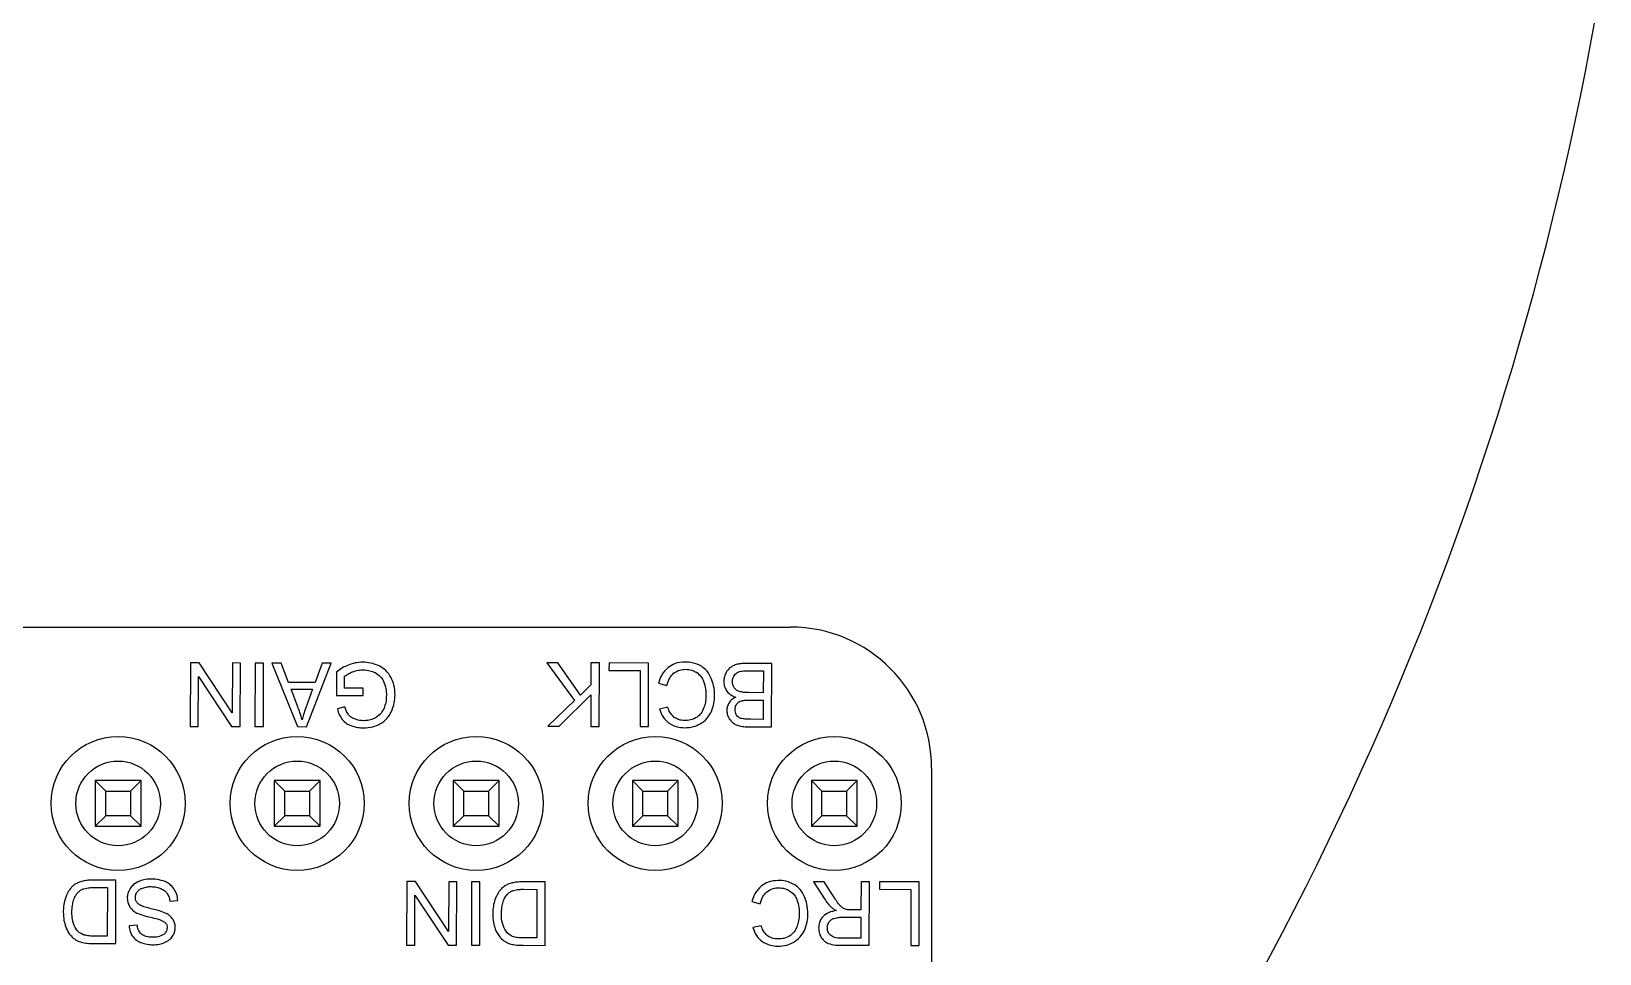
# Model space of a CAD drawing. Header units: millimetres. Extents: x -45 to 54, y -60 to 45.
# Drawn here: x 22.11 to 44.36, y -21.19 to -8.11 of the extents above; entities that cross this region are included whole.
import ezdxf

# ---------------------------------------------------------------- set-up
doc = ezdxf.new("R2010")
doc.units = ezdxf.units.MM

msp = doc.modelspace()

# ---------------------------------------------------------------- linework, layer by layer
at = {"color": 7, "linetype": 'Continuous', "lineweight": 25}
for p, q in [((18.88, -16.56), (32.88, -16.56)), ((24.366, -17.068), (24.364, -17.968)), ((24.488, -17.068), (24.366, -17.068)), ((24.96, -17.777), (24.488, -17.068)), ((24.961, -17.069), (24.96, -17.777)), ((25.075, -17.07), (24.961, -17.069)), ((25.073, -17.97), (25.075, -17.07)), ((25.284, -17.07), (25.282, -17.97)), ((25.403, -17.07), (25.284, -17.07)), ((25.401, -17.97), (25.403, -17.07)), ((25.519, -17.071), (25.885, -17.971)), ((25.654, -17.071), (25.519, -17.071)), ((25.759, -17.344), (25.654, -17.071)), ((26.013, -17.972), (26.361, -17.073)), ((26.234, -17.072), (26.135, -17.345)), ((26.361, -17.073), (26.234, -17.072)), ((29.423, -17.067), (29.815, -17.603)), ((29.58, -17.067), (29.423, -17.067)), ((29.899, -17.524), (29.58, -17.067)), ((30.048, -17.068), (30.047, -17.38)), ((30.167, -17.069), (30.048, -17.068)), ((30.165, -17.969), (30.167, -17.069)), ((30.304, -17.069), (30.303, -17.175)), ((30.866, -17.07), (30.304, -17.069)), ((30.864, -17.97), (30.866, -17.07)), ((32.612, -17.074), (32.269, -17.074)), ((32.61, -17.974), (32.612, -17.074)), ((24.478, -17.968), (24.48, -17.262)), ((24.48, -17.262), (24.951, -17.969)), ((26.135, -17.345), (25.759, -17.344)), ((26.437, -17.198), (26.437, -17.532)), ((26.554, -17.426), (26.554, -17.258)), ((30.303, -17.175), (30.747, -17.176)), ((30.747, -17.176), (30.745, -17.97)), ((32.269, -17.18), (32.493, -17.18)), ((32.493, -17.18), (32.492, -17.49)), ((25.795, -17.441), (26.1, -17.442)), ((25.889, -17.69), (25.795, -17.441)), ((26.1, -17.442), (26.001, -17.705)), ((26.437, -17.532), (26.818, -17.532)), ((26.818, -17.427), (26.554, -17.426)), ((26.818, -17.532), (26.818, -17.427)), ((29.599, -17.967), (30.046, -17.522)), ((30.047, -17.38), (29.899, -17.524)), ((30.046, -17.522), (30.045, -17.968)), ((31.007, -17.356), (31.126, -17.386)), ((32.492, -17.49), (32.284, -17.489)), ((26.557, -17.692), (26.45, -17.721)), ((29.815, -17.603), (29.437, -17.967)), ((31.139, -17.696), (31.022, -17.724)), ((32.298, -17.595), (32.492, -17.596)), ((32.492, -17.596), (32.492, -17.868)), ((24.364, -17.968), (24.478, -17.968)), ((24.951, -17.969), (25.073, -17.97)), ((25.282, -17.97), (25.401, -17.97)), ((25.885, -17.971), (26.013, -17.972)), ((29.437, -17.967), (29.599, -17.967)), ((30.045, -17.968), (30.165, -17.969)), ((30.745, -17.97), (30.864, -17.97)), ((32.273, -17.974), (32.61, -17.974)), ((32.492, -17.868), (32.312, -17.867)), ((34.88, -18.56), (34.88, -33.56)), ((23.015, -18.735), (23.015, -19.385)), ((23.165, -18.885), (23.015, -18.735)), ((23.665, -18.735), (23.015, -18.735)), ((23.165, -19.235), (23.165, -18.885)), ((23.165, -18.885), (23.515, -18.885)), ((23.515, -18.885), (23.665, -18.735)), ((23.515, -18.885), (23.515, -19.235)), ((23.665, -19.385), (23.665, -18.735)), ((25.705, -18.885), (25.555, -18.735)), ((26.205, -18.735), (25.555, -18.735)), ((25.555, -18.735), (25.555, -19.385)), ((25.705, -18.885), (26.055, -18.885)), ((25.705, -19.235), (25.705, -18.885)), ((26.055, -18.885), (26.205, -18.735)), ((26.055, -18.885), (26.055, -19.235)), ((26.205, -19.385), (26.205, -18.735)), ((28.095, -18.735), (28.095, -19.385)), ((28.245, -18.885), (28.095, -18.735)), ((28.745, -18.735), (28.095, -18.735)), ((28.245, -19.235), (28.245, -18.885)), ((28.245, -18.885), (28.595, -18.885)), ((28.595, -18.885), (28.745, -18.735)), ((28.595, -18.885), (28.595, -19.235)), ((28.745, -19.385), (28.745, -18.735)), ((30.785, -18.885), (30.635, -18.735)), ((31.285, -18.735), (30.635, -18.735)), ((30.635, -18.735), (30.635, -19.385)), ((30.785, -18.885), (31.135, -18.885)), ((30.785, -19.235), (30.785, -18.885)), ((31.135, -18.885), (31.285, -18.735)), ((31.135, -18.885), (31.135, -19.235)), ((31.285, -19.385), (31.285, -18.735)), ((33.325, -18.885), (33.175, -18.735)), ((33.825, -18.735), (33.175, -18.735)), ((33.175, -18.735), (33.175, -19.385)), ((33.325, -18.885), (33.675, -18.885)), ((33.325, -19.235), (33.325, -18.885)), ((33.675, -18.885), (33.825, -18.735)), ((33.675, -18.885), (33.675, -19.235)), ((33.825, -19.385), (33.825, -18.735)), ((23.165, -19.235), (23.015, -19.385)), ((23.515, -19.235), (23.165, -19.235)), ((23.515, -19.235), (23.665, -19.385)), ((25.705, -19.235), (25.555, -19.385)), ((26.055, -19.235), (25.705, -19.235)), ((26.055, -19.235), (26.205, -19.385)), ((28.245, -19.235), (28.095, -19.385)), ((28.595, -19.235), (28.245, -19.235)), ((28.595, -19.235), (28.745, -19.385)), ((30.785, -19.235), (30.635, -19.385)), ((31.135, -19.235), (30.785, -19.235)), ((31.135, -19.235), (31.285, -19.385)), ((33.325, -19.235), (33.175, -19.385)), ((33.675, -19.235), (33.325, -19.235)), ((33.675, -19.235), (33.825, -19.385)), ((23.015, -19.385), (23.665, -19.385)), ((25.555, -19.385), (26.205, -19.385)), ((28.095, -19.385), (28.745, -19.385)), ((30.635, -19.385), (31.285, -19.385)), ((33.175, -19.385), (33.825, -19.385)), ((23.308, -20.148), (22.983, -20.147)), ((23.306, -21.048), (23.308, -20.148)), ((27.435, -20.168), (27.433, -21.068)), ((27.557, -20.169), (27.435, -20.168)), ((28.028, -20.877), (27.557, -20.169)), ((28.03, -20.17), (28.028, -20.877)), ((28.144, -20.17), (28.03, -20.17)), ((28.142, -21.07), (28.144, -20.17)), ((28.353, -20.17), (28.351, -21.07)), ((28.472, -20.171), (28.353, -20.17)), ((28.47, -21.071), (28.472, -20.171)), ((29.4, -20.173), (29.075, -20.172)), ((29.398, -21.073), (29.4, -20.173)), ((33.205, -20.17), (33.361, -20.415)), ((33.355, -20.17), (33.205, -20.17)), ((33.473, -20.358), (33.355, -20.17)), ((33.879, -20.171), (33.878, -20.571)), ((33.998, -20.172), (33.879, -20.171)), ((33.996, -21.072), (33.998, -20.172)), ((34.142, -20.172), (34.142, -20.278)), ((34.704, -20.173), (34.142, -20.172)), ((34.702, -21.073), (34.704, -20.173)), ((22.996, -20.253), (23.188, -20.254)), ((23.188, -20.254), (23.187, -20.941)), ((24.074, -20.448), (24.186, -20.438)), ((27.547, -21.069), (27.549, -20.362)), ((27.549, -20.362), (28.02, -21.07)), ((29.089, -20.278), (29.281, -20.279)), ((29.281, -20.279), (29.279, -20.966)), ((32.33, -20.453), (32.449, -20.484)), ((34.142, -20.278), (34.585, -20.279)), ((34.585, -20.279), (34.583, -21.073)), ((33.622, -20.674), (33.878, -20.674)), ((33.878, -20.571), (33.74, -20.571)), ((33.878, -20.674), (33.877, -20.972)), ((23.61, -20.786), (23.496, -20.794)), ((32.462, -20.794), (32.345, -20.821)), ((22.996, -21.047), (23.306, -21.048)), ((23.187, -20.941), (22.998, -20.941)), ((27.433, -21.068), (27.547, -21.069)), ((28.02, -21.07), (28.142, -21.07)), ((28.351, -21.07), (28.47, -21.071)), ((29.088, -21.072), (29.398, -21.073)), ((29.279, -20.966), (29.09, -20.966)), ((33.877, -20.972), (33.592, -20.971)), ((33.597, -21.071), (33.996, -21.072)), ((34.583, -21.073), (34.702, -21.073))]:
    msp.add_line(p, q, dxfattribs=at)
for centre, radius in [((23.34, -19.06), 0.95), ((25.88, -19.06), 0.95), ((28.42, -19.06), 0.95), ((30.96, -19.06), 0.95), ((33.5, -19.06), 0.95), ((23.34, -19.06), 0.6), ((25.88, -19.06), 0.6), ((28.42, -19.06), 0.6), ((30.96, -19.06), 0.6), ((33.5, -19.06), 0.6)]:
    msp.add_circle(centre, radius, dxfattribs=at)
for centre, radius, start, end in [((0, 0), 45, 58.796, 306.9542), ((0, 0), 45, 320.8144, 350.2966), ((32.88, -18.56), 2, 0, 90)]:
    msp.add_arc(centre, radius, start, end, dxfattribs=at)
for points, knots in [([(26.619, -17.093), (26.583, -17.109), (26.518, -17.137), (26.462, -17.179), (26.437, -17.198)], [0, 0, 0, 0, 0.559558, 1, 1, 1, 1]), ([(26.81, -17.058), (26.774, -17.06), (26.708, -17.063), (26.646, -17.084), (26.619, -17.093)], [0, 0, 0, 0, 0.5595, 1, 1, 1, 1]), ([(27.051, -17.116), (27.008, -17.097), (26.931, -17.064), (26.847, -17.06), (26.81, -17.058)], [0, 0, 0, 0, 0.558982, 1, 1, 1, 1]), ([(27.214, -17.28), (27.191, -17.243), (27.149, -17.175), (27.081, -17.134), (27.051, -17.116)], [0, 0, 0, 0, 0.558534, 1, 1, 1, 1]), ([(31.38, -17.056), (31.332, -17.059), (31.246, -17.065), (31.174, -17.112), (31.142, -17.133)], [0, 0, 0, 0, 0.55877, 1, 1, 1, 1]), ([(31.617, -17.116), (31.575, -17.096), (31.5, -17.059), (31.417, -17.057), (31.38, -17.056)], [0, 0, 0, 0, 0.558034, 1, 1, 1, 1]), ([(31.755, -17.288), (31.736, -17.25), (31.703, -17.182), (31.643, -17.136), (31.617, -17.116)], [0, 0, 0, 0, 0.559007, 1, 1, 1, 1]), ([(32.124, -17.088), (32.104, -17.094), (32.069, -17.104), (32.039, -17.124), (32.025, -17.132)], [0, 0, 0, 0, 0.559695, 1, 1, 1, 1]), ([(32.269, -17.074), (32.242, -17.074), (32.193, -17.075), (32.145, -17.084), (32.124, -17.088)], [0, 0, 0, 0, 0.559937, 1, 1, 1, 1]), ([(26.554, -17.258), (26.573, -17.244), (26.608, -17.219), (26.648, -17.202), (26.666, -17.195)], [0, 0, 0, 0, 0.559243, 1, 1, 1, 1]), ([(26.666, -17.195), (26.693, -17.186), (26.742, -17.169), (26.794, -17.167), (26.817, -17.166)], [0, 0, 0, 0, 0.5594844, 1, 1, 1, 1]), ([(26.817, -17.166), (26.85, -17.168), (26.908, -17.172), (26.961, -17.195), (26.985, -17.205)], [0, 0, 0, 0, 0.55922, 1, 1, 1, 1]), ([(26.985, -17.205), (27.013, -17.223), (27.063, -17.254), (27.092, -17.304), (27.105, -17.326)], [0, 0, 0, 0, 0.558353, 1, 1, 1, 1]), ([(27.105, -17.326), (27.119, -17.362), (27.144, -17.427), (27.146, -17.497), (27.146, -17.527)], [0, 0, 0, 0, 0.558718, 1, 1, 1, 1]), ([(27.269, -17.52), (27.267, -17.474), (27.262, -17.39), (27.229, -17.314), (27.214, -17.28)], [0, 0, 0, 0, 0.559327, 1, 1, 1, 1]), ([(31.142, -17.133), (31.107, -17.168), (31.044, -17.232), (31.018, -17.318), (31.007, -17.356)], [0, 0, 0, 0, 0.557715, 1, 1, 1, 1]), ([(31.126, -17.386), (31.136, -17.35), (31.154, -17.285), (31.2, -17.237), (31.22, -17.215)], [0, 0, 0, 0, 0.559285, 1, 1, 1, 1]), ([(31.22, -17.215), (31.249, -17.197), (31.301, -17.163), (31.363, -17.16), (31.39, -17.158)], [0, 0, 0, 0, 0.557736, 1, 1, 1, 1]), ([(31.39, -17.158), (31.42, -17.16), (31.474, -17.165), (31.522, -17.19), (31.543, -17.201)], [0, 0, 0, 0, 0.558899, 1, 1, 1, 1]), ([(31.543, -17.201), (31.568, -17.22), (31.613, -17.255), (31.636, -17.306), (31.646, -17.329)], [0, 0, 0, 0, 0.557954, 1, 1, 1, 1]), ([(31.646, -17.329), (31.658, -17.366), (31.677, -17.431), (31.679, -17.499), (31.679, -17.53)], [0, 0, 0, 0, 0.5592647, 1, 1, 1, 1]), ([(31.802, -17.529), (31.8, -17.483), (31.796, -17.4), (31.768, -17.322), (31.755, -17.288)], [0, 0, 0, 0, 0.559475, 1, 1, 1, 1]), ([(31.959, -17.216), (31.951, -17.237), (31.935, -17.275), (31.933, -17.316), (31.932, -17.334)], [0, 0, 0, 0, 0.55915, 1, 1, 1, 1]), ([(31.932, -17.334), (31.934, -17.361), (31.938, -17.41), (31.964, -17.452), (31.976, -17.47)], [0, 0, 0, 0, 0.558679, 1, 1, 1, 1]), ([(32.025, -17.132), (32.01, -17.146), (31.984, -17.17), (31.967, -17.202), (31.959, -17.216)], [0, 0, 0, 0, 0.55883, 1, 1, 1, 1]), ([(32.056, -17.334), (32.056, -17.319), (32.058, -17.293), (32.069, -17.269), (32.074, -17.258)], [0, 0, 0, 0, 0.55936, 1, 1, 1, 1]), ([(32.081, -17.421), (32.073, -17.406), (32.058, -17.379), (32.056, -17.348), (32.056, -17.334)], [0, 0, 0, 0, 0.558284, 1, 1, 1, 1]), ([(32.074, -17.258), (32.08, -17.247), (32.092, -17.228), (32.111, -17.214), (32.119, -17.208)], [0, 0, 0, 0, 0.5593, 1, 1, 1, 1]), ([(32.119, -17.208), (32.131, -17.202), (32.153, -17.191), (32.177, -17.186), (32.188, -17.184)], [0, 0, 0, 0, 0.559211, 1, 1, 1, 1]), ([(32.188, -17.184), (32.203, -17.182), (32.23, -17.179), (32.257, -17.18), (32.269, -17.18)], [0, 0, 0, 0, 0.559762, 1, 1, 1, 1]), ([(27.146, -17.527), (27.145, -17.562), (27.142, -17.624), (27.121, -17.683), (27.112, -17.708)], [0, 0, 0, 0, 0.559529, 1, 1, 1, 1]), ([(27.214, -17.765), (27.231, -17.721), (27.263, -17.643), (27.267, -17.558), (27.269, -17.52)], [0, 0, 0, 0, 0.559186, 1, 1, 1, 1]), ([(31.679, -17.53), (31.678, -17.562), (31.675, -17.621), (31.658, -17.677), (31.651, -17.702)], [0, 0, 0, 0, 0.559616, 1, 1, 1, 1]), ([(31.748, -17.774), (31.766, -17.73), (31.798, -17.651), (31.801, -17.567), (31.802, -17.529)], [0, 0, 0, 0, 0.558859, 1, 1, 1, 1]), ([(31.976, -17.47), (31.996, -17.491), (32.031, -17.528), (32.08, -17.545), (32.101, -17.552)], [0, 0, 0, 0, 0.557947, 1, 1, 1, 1]), ([(32.101, -17.552), (32.08, -17.564), (32.043, -17.585), (32.018, -17.619), (32.006, -17.634)], [0, 0, 0, 0, 0.559252, 1, 1, 1, 1]), ([(32.153, -17.474), (32.137, -17.467), (32.109, -17.455), (32.09, -17.432), (32.081, -17.421)], [0, 0, 0, 0, 0.558632, 1, 1, 1, 1]), ([(32.284, -17.489), (32.259, -17.489), (32.215, -17.489), (32.172, -17.478), (32.153, -17.474)], [0, 0, 0, 0, 0.560065, 1, 1, 1, 1]), ([(25.952, -17.877), (25.941, -17.842), (25.922, -17.779), (25.899, -17.717), (25.889, -17.69)], [0, 0, 0, 0, 0.5599551, 1, 1, 1, 1]), ([(26.001, -17.705), (25.99, -17.737), (25.971, -17.793), (25.958, -17.851), (25.952, -17.877)], [0, 0, 0, 0, 0.559917, 1, 1, 1, 1]), ([(26.45, -17.721), (26.458, -17.751), (26.473, -17.803), (26.504, -17.849), (26.517, -17.869)], [0, 0, 0, 0, 0.55972, 1, 1, 1, 1]), ([(26.607, -17.8), (26.595, -17.781), (26.574, -17.747), (26.562, -17.709), (26.557, -17.692)], [0, 0, 0, 0, 0.559171, 1, 1, 1, 1]), ([(27.112, -17.708), (27.103, -17.726), (27.087, -17.758), (27.065, -17.785), (27.055, -17.797)], [0, 0, 0, 0, 0.559546, 1, 1, 1, 1]), ([(27.055, -17.934), (27.092, -17.91), (27.158, -17.865), (27.197, -17.796), (27.214, -17.765)], [0, 0, 0, 0, 0.55824, 1, 1, 1, 1]), ([(31.022, -17.724), (31.037, -17.766), (31.064, -17.841), (31.123, -17.894), (31.149, -17.918)], [0, 0, 0, 0, 0.558844, 1, 1, 1, 1]), ([(31.229, -17.84), (31.207, -17.817), (31.166, -17.775), (31.147, -17.721), (31.139, -17.696)], [0, 0, 0, 0, 0.5576499, 1, 1, 1, 1]), ([(31.651, -17.702), (31.638, -17.731), (31.616, -17.784), (31.572, -17.82), (31.553, -17.836)], [0, 0, 0, 0, 0.558618, 1, 1, 1, 1]), ([(31.595, -17.933), (31.63, -17.91), (31.693, -17.868), (31.731, -17.803), (31.748, -17.774)], [0, 0, 0, 0, 0.558542, 1, 1, 1, 1]), ([(32.006, -17.634), (31.996, -17.653), (31.979, -17.687), (31.976, -17.726), (31.975, -17.743)], [0, 0, 0, 0, 0.558945, 1, 1, 1, 1]), ([(31.975, -17.743), (31.977, -17.766), (31.981, -17.808), (32.001, -17.845), (32.01, -17.861)], [0, 0, 0, 0, 0.558647, 1, 1, 1, 1]), ([(32.092, -17.729), (32.093, -17.713), (32.095, -17.685), (32.109, -17.661), (32.115, -17.65)], [0, 0, 0, 0, 0.559148, 1, 1, 1, 1]), ([(32.113, -17.808), (32.106, -17.794), (32.094, -17.769), (32.093, -17.741), (32.092, -17.729)], [0, 0, 0, 0, 0.558537, 1, 1, 1, 1]), ([(32.115, -17.65), (32.126, -17.639), (32.146, -17.619), (32.172, -17.61), (32.184, -17.606)], [0, 0, 0, 0, 0.557742, 1, 1, 1, 1]), ([(32.184, -17.606), (32.205, -17.602), (32.243, -17.595), (32.281, -17.595), (32.298, -17.595)], [0, 0, 0, 0, 0.55937, 1, 1, 1, 1]), ([(26.517, -17.869), (26.537, -17.889), (26.573, -17.927), (26.62, -17.948), (26.641, -17.957)], [0, 0, 0, 0, 0.55865, 1, 1, 1, 1]), ([(26.693, -17.863), (26.675, -17.854), (26.642, -17.839), (26.618, -17.812), (26.607, -17.8)], [0, 0, 0, 0, 0.559447, 1, 1, 1, 1]), ([(26.641, -17.957), (26.673, -17.967), (26.731, -17.986), (26.791, -17.988), (26.817, -17.989)], [0, 0, 0, 0, 0.5593113, 1, 1, 1, 1]), ([(26.817, -17.887), (26.793, -17.886), (26.751, -17.884), (26.711, -17.869), (26.693, -17.863)], [0, 0, 0, 0, 0.559554, 1, 1, 1, 1]), ([(26.958, -17.863), (26.933, -17.871), (26.887, -17.886), (26.838, -17.887), (26.817, -17.887)], [0, 0, 0, 0, 0.559155, 1, 1, 1, 1]), ([(26.817, -17.989), (26.864, -17.987), (26.946, -17.983), (27.022, -17.949), (27.055, -17.934)], [0, 0, 0, 0, 0.55937, 1, 1, 1, 1]), ([(27.055, -17.797), (27.038, -17.812), (27.01, -17.839), (26.974, -17.855), (26.958, -17.863)], [0, 0, 0, 0, 0.5590281, 1, 1, 1, 1]), ([(31.149, -17.918), (31.189, -17.94), (31.259, -17.981), (31.34, -17.985), (31.376, -17.987)], [0, 0, 0, 0, 0.5579008, 1, 1, 1, 1]), ([(31.379, -17.885), (31.349, -17.883), (31.295, -17.88), (31.25, -17.852), (31.229, -17.84)], [0, 0, 0, 0, 0.559102, 1, 1, 1, 1]), ([(31.376, -17.987), (31.419, -17.984), (31.495, -17.98), (31.564, -17.947), (31.595, -17.933)], [0, 0, 0, 0, 0.559165, 1, 1, 1, 1]), ([(31.553, -17.836), (31.522, -17.852), (31.468, -17.882), (31.406, -17.884), (31.379, -17.885)], [0, 0, 0, 0, 0.557961, 1, 1, 1, 1]), ([(32.01, -17.861), (32.025, -17.881), (32.051, -17.917), (32.09, -17.937), (32.107, -17.946)], [0, 0, 0, 0, 0.558577, 1, 1, 1, 1]), ([(32.107, -17.946), (32.137, -17.955), (32.191, -17.973), (32.248, -17.973), (32.273, -17.974)], [0, 0, 0, 0, 0.558904, 1, 1, 1, 1]), ([(32.175, -17.854), (32.161, -17.849), (32.136, -17.838), (32.12, -17.817), (32.113, -17.808)], [0, 0, 0, 0, 0.558266, 1, 1, 1, 1]), ([(32.312, -17.867), (32.286, -17.867), (32.24, -17.868), (32.195, -17.858), (32.175, -17.854)], [0, 0, 0, 0, 0.560182, 1, 1, 1, 1]), ([(22.731, -20.207), (22.713, -20.22), (22.683, -20.244), (22.659, -20.275), (22.649, -20.289)], [0, 0, 0, 0, 0.559367, 1, 1, 1, 1]), ([(22.838, -20.162), (22.817, -20.168), (22.779, -20.178), (22.746, -20.198), (22.731, -20.207)], [0, 0, 0, 0, 0.559732, 1, 1, 1, 1]), ([(22.983, -20.147), (22.956, -20.148), (22.907, -20.148), (22.859, -20.158), (22.838, -20.162)], [0, 0, 0, 0, 0.559893, 1, 1, 1, 1]), ([(23.63, -20.168), (23.604, -20.182), (23.557, -20.207), (23.525, -20.248), (23.511, -20.267)], [0, 0, 0, 0, 0.5590916, 1, 1, 1, 1]), ([(23.803, -20.133), (23.77, -20.135), (23.71, -20.137), (23.654, -20.159), (23.63, -20.168)], [0, 0, 0, 0, 0.559504, 1, 1, 1, 1]), ([(23.688, -20.26), (23.71, -20.253), (23.749, -20.241), (23.79, -20.24), (23.808, -20.24)], [0, 0, 0, 0, 0.559296, 1, 1, 1, 1]), ([(24.008, -20.169), (23.97, -20.157), (23.904, -20.135), (23.834, -20.134), (23.803, -20.133)], [0, 0, 0, 0, 0.559032, 1, 1, 1, 1]), ([(23.808, -20.24), (23.835, -20.241), (23.882, -20.243), (23.927, -20.26), (23.946, -20.267)], [0, 0, 0, 0, 0.559559, 1, 1, 1, 1]), ([(24.137, -20.277), (24.117, -20.251), (24.082, -20.206), (24.03, -20.18), (24.008, -20.169)], [0, 0, 0, 0, 0.558579, 1, 1, 1, 1]), ([(28.823, -20.232), (28.806, -20.245), (28.775, -20.269), (28.751, -20.3), (28.741, -20.313)], [0, 0, 0, 0, 0.559367, 1, 1, 1, 1]), ([(28.931, -20.187), (28.91, -20.193), (28.872, -20.203), (28.838, -20.223), (28.823, -20.232)], [0, 0, 0, 0, 0.5597317, 1, 1, 1, 1]), ([(29.075, -20.172), (29.048, -20.173), (28.999, -20.174), (28.952, -20.183), (28.931, -20.187)], [0, 0, 0, 0, 0.559893, 1, 1, 1, 1]), ([(32.465, -20.23), (32.43, -20.266), (32.367, -20.33), (32.342, -20.415), (32.33, -20.453)], [0, 0, 0, 0, 0.557715, 1, 1, 1, 1]), ([(32.703, -20.153), (32.655, -20.157), (32.569, -20.163), (32.497, -20.209), (32.465, -20.23)], [0, 0, 0, 0, 0.55877, 1, 1, 1, 1]), ([(32.94, -20.213), (32.898, -20.193), (32.823, -20.157), (32.74, -20.154), (32.703, -20.153)], [0, 0, 0, 0, 0.558034, 1, 1, 1, 1]), ([(33.078, -20.385), (33.059, -20.347), (33.026, -20.28), (32.966, -20.234), (32.94, -20.213)], [0, 0, 0, 0, 0.559007, 1, 1, 1, 1]), ([(22.587, -20.42), (22.579, -20.453), (22.564, -20.513), (22.563, -20.574), (22.563, -20.601)], [0, 0, 0, 0, 0.559551, 1, 1, 1, 1]), ([(22.649, -20.289), (22.634, -20.312), (22.609, -20.353), (22.594, -20.399), (22.587, -20.42)], [0, 0, 0, 0, 0.559395, 1, 1, 1, 1]), ([(22.685, -20.603), (22.686, -20.57), (22.688, -20.512), (22.703, -20.455), (22.709, -20.43)], [0, 0, 0, 0, 0.559867, 1, 1, 1, 1]), ([(22.709, -20.43), (22.718, -20.407), (22.734, -20.365), (22.763, -20.331), (22.776, -20.316)], [0, 0, 0, 0, 0.559595, 1, 1, 1, 1]), ([(22.776, -20.316), (22.789, -20.305), (22.814, -20.285), (22.843, -20.274), (22.856, -20.27)], [0, 0, 0, 0, 0.558813, 1, 1, 1, 1]), ([(22.856, -20.27), (22.882, -20.264), (22.928, -20.253), (22.975, -20.253), (22.996, -20.253)], [0, 0, 0, 0, 0.559327, 1, 1, 1, 1]), ([(23.511, -20.267), (23.498, -20.29), (23.475, -20.333), (23.471, -20.381), (23.47, -20.402)], [0, 0, 0, 0, 0.5588969, 1, 1, 1, 1]), ([(23.47, -20.402), (23.472, -20.428), (23.475, -20.473), (23.497, -20.513), (23.507, -20.53)], [0, 0, 0, 0, 0.558899, 1, 1, 1, 1]), ([(23.585, -20.392), (23.586, -20.377), (23.589, -20.349), (23.604, -20.326), (23.61, -20.315)], [0, 0, 0, 0, 0.558378, 1, 1, 1, 1]), ([(23.609, -20.467), (23.601, -20.454), (23.587, -20.431), (23.585, -20.404), (23.585, -20.392)], [0, 0, 0, 0, 0.558128, 1, 1, 1, 1]), ([(23.69, -20.52), (23.673, -20.513), (23.642, -20.5), (23.619, -20.477), (23.609, -20.467)], [0, 0, 0, 0, 0.559886, 1, 1, 1, 1]), ([(23.61, -20.315), (23.623, -20.302), (23.645, -20.278), (23.675, -20.266), (23.688, -20.26)], [0, 0, 0, 0, 0.558125, 1, 1, 1, 1]), ([(23.946, -20.267), (23.966, -20.277), (24.001, -20.294), (24.026, -20.324), (24.037, -20.337)], [0, 0, 0, 0, 0.559459, 1, 1, 1, 1]), ([(24.037, -20.337), (24.047, -20.357), (24.066, -20.392), (24.071, -20.431), (24.074, -20.448)], [0, 0, 0, 0, 0.5587237, 1, 1, 1, 1]), ([(24.186, -20.438), (24.183, -20.406), (24.178, -20.349), (24.149, -20.299), (24.137, -20.277)], [0, 0, 0, 0, 0.55898, 1, 1, 1, 1]), ([(28.679, -20.444), (28.671, -20.478), (28.657, -20.538), (28.656, -20.599), (28.655, -20.626)], [0, 0, 0, 0, 0.559551, 1, 1, 1, 1]), ([(28.741, -20.313), (28.727, -20.337), (28.701, -20.378), (28.686, -20.424), (28.679, -20.444)], [0, 0, 0, 0, 0.559395, 1, 1, 1, 1]), ([(28.778, -20.628), (28.779, -20.595), (28.78, -20.537), (28.795, -20.48), (28.802, -20.455)], [0, 0, 0, 0, 0.559867, 1, 1, 1, 1]), ([(28.802, -20.455), (28.811, -20.431), (28.826, -20.39), (28.855, -20.356), (28.868, -20.341)], [0, 0, 0, 0, 0.559595, 1, 1, 1, 1]), ([(28.868, -20.341), (28.882, -20.33), (28.906, -20.31), (28.936, -20.299), (28.949, -20.295)], [0, 0, 0, 0, 0.558813, 1, 1, 1, 1]), ([(28.949, -20.295), (28.975, -20.289), (29.021, -20.278), (29.068, -20.278), (29.089, -20.278)], [0, 0, 0, 0, 0.559327, 1, 1, 1, 1]), ([(32.449, -20.484), (32.459, -20.447), (32.477, -20.382), (32.523, -20.334), (32.543, -20.313)], [0, 0, 0, 0, 0.559285, 1, 1, 1, 1]), ([(32.543, -20.313), (32.572, -20.294), (32.624, -20.26), (32.686, -20.257), (32.713, -20.255)], [0, 0, 0, 0, 0.557736, 1, 1, 1, 1]), ([(32.713, -20.255), (32.743, -20.258), (32.797, -20.262), (32.845, -20.287), (32.866, -20.298)], [0, 0, 0, 0, 0.558899, 1, 1, 1, 1]), ([(32.866, -20.298), (32.891, -20.317), (32.936, -20.352), (32.959, -20.403), (32.97, -20.426)], [0, 0, 0, 0, 0.557954, 1, 1, 1, 1]), ([(32.97, -20.426), (32.981, -20.463), (33.001, -20.528), (33.002, -20.597), (33.003, -20.627)], [0, 0, 0, 0, 0.559265, 1, 1, 1, 1]), ([(33.125, -20.626), (33.123, -20.58), (33.119, -20.497), (33.091, -20.419), (33.078, -20.385)], [0, 0, 0, 0, 0.559475, 1, 1, 1, 1]), ([(33.361, -20.415), (33.377, -20.439), (33.407, -20.482), (33.443, -20.519), (33.46, -20.535)], [0, 0, 0, 0, 0.559861, 1, 1, 1, 1]), ([(33.559, -20.482), (33.542, -20.459), (33.513, -20.419), (33.485, -20.376), (33.473, -20.358)], [0, 0, 0, 0, 0.55994, 1, 1, 1, 1]), ([(22.563, -20.601), (22.564, -20.642), (22.566, -20.715), (22.588, -20.785), (22.598, -20.815)], [0, 0, 0, 0, 0.55971, 1, 1, 1, 1]), ([(22.731, -20.82), (22.715, -20.782), (22.686, -20.712), (22.686, -20.637), (22.685, -20.603)], [0, 0, 0, 0, 0.5579576, 1, 1, 1, 1]), ([(23.507, -20.53), (23.525, -20.552), (23.558, -20.59), (23.603, -20.612), (23.623, -20.622)], [0, 0, 0, 0, 0.558313, 1, 1, 1, 1]), ([(23.623, -20.622), (23.659, -20.635), (23.725, -20.658), (23.792, -20.673), (23.822, -20.68)], [0, 0, 0, 0, 0.5597013, 1, 1, 1, 1]), ([(23.85, -20.564), (23.82, -20.557), (23.766, -20.544), (23.713, -20.527), (23.69, -20.52)], [0, 0, 0, 0, 0.5600498, 1, 1, 1, 1]), ([(23.822, -20.68), (23.857, -20.687), (23.92, -20.7), (23.977, -20.731), (24.001, -20.744)], [0, 0, 0, 0, 0.560765, 1, 1, 1, 1]), ([(24.024, -20.62), (23.992, -20.607), (23.936, -20.584), (23.876, -20.57), (23.85, -20.564)], [0, 0, 0, 0, 0.559539, 1, 1, 1, 1]), ([(24.12, -20.704), (24.105, -20.685), (24.078, -20.651), (24.04, -20.63), (24.024, -20.62)], [0, 0, 0, 0, 0.558537, 1, 1, 1, 1]), ([(28.655, -20.626), (28.656, -20.667), (28.659, -20.74), (28.68, -20.809), (28.69, -20.84)], [0, 0, 0, 0, 0.55971, 1, 1, 1, 1]), ([(28.824, -20.845), (28.807, -20.806), (28.778, -20.737), (28.778, -20.661), (28.778, -20.628)], [0, 0, 0, 0, 0.557958, 1, 1, 1, 1]), ([(33.003, -20.627), (33.001, -20.66), (32.998, -20.718), (32.981, -20.775), (32.974, -20.8)], [0, 0, 0, 0, 0.559616, 1, 1, 1, 1]), ([(33.071, -20.872), (33.089, -20.828), (33.121, -20.749), (33.124, -20.664), (33.125, -20.626)], [0, 0, 0, 0, 0.558859, 1, 1, 1, 1]), ([(33.34, -20.663), (33.319, -20.69), (33.283, -20.738), (33.279, -20.798), (33.277, -20.825)], [0, 0, 0, 0, 0.55749, 1, 1, 1, 1]), ([(33.531, -20.58), (33.492, -20.587), (33.42, -20.599), (33.364, -20.644), (33.34, -20.663)], [0, 0, 0, 0, 0.559712, 1, 1, 1, 1]), ([(33.46, -20.535), (33.472, -20.545), (33.495, -20.562), (33.52, -20.575), (33.531, -20.58)], [0, 0, 0, 0, 0.5594712, 1, 1, 1, 1]), ([(33.494, -20.69), (33.518, -20.684), (33.56, -20.674), (33.603, -20.674), (33.622, -20.674)], [0, 0, 0, 0, 0.559167, 1, 1, 1, 1]), ([(33.619, -20.542), (33.607, -20.532), (33.585, -20.514), (33.567, -20.492), (33.559, -20.482)], [0, 0, 0, 0, 0.559242, 1, 1, 1, 1]), ([(33.674, -20.566), (33.663, -20.563), (33.644, -20.557), (33.627, -20.547), (33.619, -20.542)], [0, 0, 0, 0, 0.559502, 1, 1, 1, 1]), ([(33.74, -20.571), (33.728, -20.571), (33.705, -20.571), (33.683, -20.568), (33.674, -20.566)], [0, 0, 0, 0, 0.560076, 1, 1, 1, 1]), ([(22.598, -20.815), (22.612, -20.848), (22.638, -20.906), (22.684, -20.95), (22.704, -20.969)], [0, 0, 0, 0, 0.559179, 1, 1, 1, 1]), ([(22.844, -20.922), (22.818, -20.908), (22.773, -20.883), (22.744, -20.84), (22.731, -20.82)], [0, 0, 0, 0, 0.557644, 1, 1, 1, 1]), ([(23.496, -20.794), (23.499, -20.823), (23.504, -20.873), (23.529, -20.917), (23.54, -20.936)], [0, 0, 0, 0, 0.559029, 1, 1, 1, 1]), ([(23.672, -20.915), (23.654, -20.894), (23.621, -20.857), (23.614, -20.808), (23.61, -20.786)], [0, 0, 0, 0, 0.556554, 1, 1, 1, 1]), ([(24.036, -20.824), (24.033, -20.845), (24.027, -20.883), (23.999, -20.908), (23.987, -20.92)], [0, 0, 0, 0, 0.555901, 1, 1, 1, 1]), ([(24.001, -20.744), (24.013, -20.757), (24.033, -20.78), (24.035, -20.811), (24.036, -20.824)], [0, 0, 0, 0, 0.557011, 1, 1, 1, 1]), ([(24.112, -20.944), (24.125, -20.922), (24.147, -20.882), (24.15, -20.836), (24.151, -20.816)], [0, 0, 0, 0, 0.55884, 1, 1, 1, 1]), ([(24.151, -20.816), (24.15, -20.794), (24.147, -20.755), (24.128, -20.72), (24.12, -20.704)], [0, 0, 0, 0, 0.558924, 1, 1, 1, 1]), ([(28.69, -20.84), (28.704, -20.873), (28.73, -20.931), (28.776, -20.975), (28.796, -20.994)], [0, 0, 0, 0, 0.559179, 1, 1, 1, 1]), ([(28.936, -20.947), (28.911, -20.933), (28.865, -20.908), (28.836, -20.865), (28.824, -20.845)], [0, 0, 0, 0, 0.557644, 1, 1, 1, 1]), ([(32.345, -20.821), (32.36, -20.863), (32.387, -20.938), (32.446, -20.991), (32.473, -21.015)], [0, 0, 0, 0, 0.5588436, 1, 1, 1, 1]), ([(32.552, -20.937), (32.53, -20.914), (32.489, -20.873), (32.47, -20.818), (32.462, -20.794)], [0, 0, 0, 0, 0.55765, 1, 1, 1, 1]), ([(32.974, -20.8), (32.961, -20.829), (32.939, -20.881), (32.895, -20.917), (32.876, -20.933)], [0, 0, 0, 0, 0.558618, 1, 1, 1, 1]), ([(32.918, -21.03), (32.953, -21.007), (33.016, -20.965), (33.054, -20.9), (33.071, -20.872)], [0, 0, 0, 0, 0.558542, 1, 1, 1, 1]), ([(33.277, -20.825), (33.279, -20.851), (33.282, -20.899), (33.305, -20.942), (33.314, -20.96)], [0, 0, 0, 0, 0.55895, 1, 1, 1, 1]), ([(33.4, -20.825), (33.401, -20.809), (33.404, -20.78), (33.418, -20.755), (33.424, -20.744)], [0, 0, 0, 0, 0.558725, 1, 1, 1, 1]), ([(33.446, -20.93), (33.431, -20.913), (33.404, -20.883), (33.401, -20.843), (33.4, -20.825)], [0, 0, 0, 0, 0.556995, 1, 1, 1, 1]), ([(33.424, -20.744), (33.435, -20.731), (33.454, -20.707), (33.482, -20.695), (33.494, -20.69)], [0, 0, 0, 0, 0.558048, 1, 1, 1, 1]), ([(22.704, -20.969), (22.726, -20.986), (22.767, -21.015), (22.815, -21.028), (22.836, -21.034)], [0, 0, 0, 0, 0.558958, 1, 1, 1, 1]), ([(22.836, -21.034), (22.865, -21.039), (22.919, -21.047), (22.972, -21.047), (22.996, -21.047)], [0, 0, 0, 0, 0.5596337, 1, 1, 1, 1]), ([(22.998, -20.941), (22.969, -20.941), (22.917, -20.941), (22.866, -20.928), (22.844, -20.922)], [0, 0, 0, 0, 0.560201, 1, 1, 1, 1]), ([(23.54, -20.936), (23.558, -20.959), (23.591, -20.999), (23.637, -21.022), (23.657, -21.031)], [0, 0, 0, 0, 0.558395, 1, 1, 1, 1]), ([(23.657, -21.031), (23.69, -21.042), (23.747, -21.061), (23.807, -21.063), (23.834, -21.064)], [0, 0, 0, 0, 0.559189, 1, 1, 1, 1]), ([(23.829, -20.959), (23.798, -20.958), (23.742, -20.956), (23.694, -20.928), (23.672, -20.915)], [0, 0, 0, 0, 0.559868, 1, 1, 1, 1]), ([(23.987, -20.92), (23.959, -20.934), (23.909, -20.959), (23.854, -20.959), (23.829, -20.959)], [0, 0, 0, 0, 0.556688, 1, 1, 1, 1]), ([(23.834, -21.064), (23.866, -21.063), (23.922, -21.06), (23.976, -21.042), (23.999, -21.034)], [0, 0, 0, 0, 0.559581, 1, 1, 1, 1]), ([(23.999, -21.034), (24.024, -21.021), (24.068, -21), (24.099, -20.961), (24.112, -20.944)], [0, 0, 0, 0, 0.559023, 1, 1, 1, 1]), ([(28.796, -20.994), (28.818, -21.011), (28.859, -21.04), (28.907, -21.053), (28.928, -21.059)], [0, 0, 0, 0, 0.558958, 1, 1, 1, 1]), ([(28.928, -21.059), (28.957, -21.064), (29.011, -21.072), (29.064, -21.072), (29.088, -21.072)], [0, 0, 0, 0, 0.559634, 1, 1, 1, 1]), ([(29.09, -20.966), (29.061, -20.966), (29.009, -20.966), (28.958, -20.953), (28.936, -20.947)], [0, 0, 0, 0, 0.560201, 1, 1, 1, 1]), ([(32.473, -21.015), (32.512, -21.038), (32.582, -21.079), (32.664, -21.082), (32.699, -21.084)], [0, 0, 0, 0, 0.5579009, 1, 1, 1, 1]), ([(32.702, -20.982), (32.672, -20.98), (32.618, -20.977), (32.573, -20.949), (32.552, -20.937)], [0, 0, 0, 0, 0.559102, 1, 1, 1, 1]), ([(32.699, -21.084), (32.742, -21.082), (32.818, -21.077), (32.887, -21.045), (32.918, -21.03)], [0, 0, 0, 0, 0.559165, 1, 1, 1, 1]), ([(32.876, -20.933), (32.845, -20.949), (32.791, -20.979), (32.729, -20.981), (32.702, -20.982)], [0, 0, 0, 0, 0.5579611, 1, 1, 1, 1]), ([(33.314, -20.96), (33.329, -20.981), (33.356, -21.018), (33.396, -21.037), (33.414, -21.046)], [0, 0, 0, 0, 0.558621, 1, 1, 1, 1]), ([(33.414, -21.046), (33.448, -21.055), (33.508, -21.071), (33.57, -21.071), (33.597, -21.071)], [0, 0, 0, 0, 0.559045, 1, 1, 1, 1]), ([(33.592, -20.971), (33.563, -20.971), (33.51, -20.969), (33.466, -20.942), (33.446, -20.93)], [0, 0, 0, 0, 0.560145, 1, 1, 1, 1])]:
    msp.add_open_spline(points, degree=3, knots=knots, dxfattribs=at)

doc.saveas('drawing.dxf')
